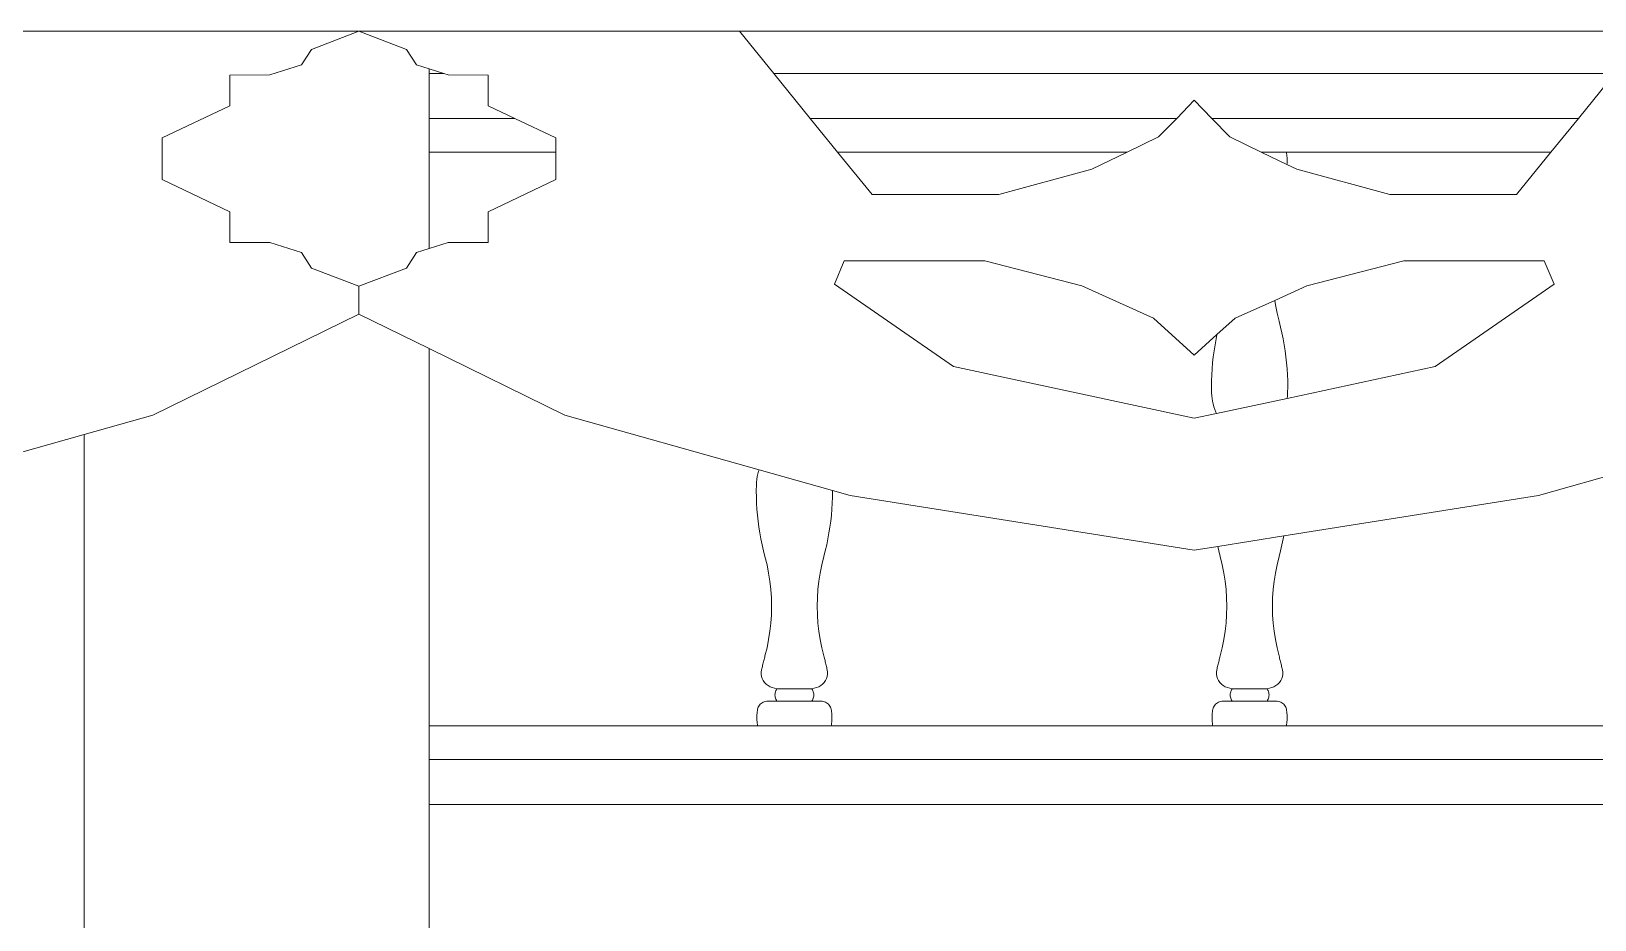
# Model space of a CAD drawing. Header units: inches. Extents: x 16.2 to 49.2, y 7.1 to 20.7.
# Drawn here: x 31.5093 to 31.9065, y 17.8949 to 18.1206 of the extents above; entities that cross this region are included whole.
import ezdxf

# ---------------------------------------------------------------- set-up
doc = ezdxf.new("R2010")
doc.units = ezdxf.units.IN
doc.header["$MEASUREMENT"] = 0
doc.layers.add('0inne_gulv', color=252, linetype='Continuous', lineweight=13)

# ---------------------------------------------------------------- blocks, each defined once
blk = doc.blocks.new('DEREK SMALL HOUSE fr')
for p, q in [((-2.22066, -0.07881), (-2.12399, -0.07881)), ((-2.13606, -0.08341), (-2.12399, -0.07881)), ((-2.12399, -0.07881), (-2.02732, -0.07881)), ((-2.11193, -0.08341), (-2.12399, -0.07881)), ((-2.02732, -0.07881), (-1.79623, -0.07881)), ((-2.01861, -0.08953), (-2.02732, -0.07881)), ((-2.02732, -0.07881), (-1.79623, -0.07881)), ((-2.13862, -0.08735), (-2.13606, -0.08341)), ((-2.10936, -0.08735), (-2.11193, -0.08341)), ((-2.14664, -0.08987), (-2.13862, -0.08735)), ((-2.10617, -0.08835), (-2.10936, -0.08735)), ((-2.15684, -0.08993), (-2.14664, -0.08987)), ((-2.15684, -0.09771), (-2.15684, -0.08993)), ((-2.10242, -0.08953), (-2.10617, -0.08835)), ((-2.10617, -0.08953), (-2.10617, -0.08835)), ((-2.10617, -0.08953), (-2.10242, -0.08953)), ((-2.10617, -0.08953), (-2.10617, -0.10093)), ((-2.10134, -0.08987), (-2.10242, -0.08953)), ((-2.09114, -0.08993), (-2.10134, -0.08987)), ((-2.09114, -0.09771), (-2.09114, -0.08993)), ((-2.01861, -0.08953), (-1.80494, -0.08953)), ((-2.00934, -0.10093), (-2.01861, -0.08953)), ((-1.81421, -0.10093), (-1.80494, -0.08953)), ((-2.17397, -0.10586), (-2.15684, -0.09771)), ((-2.08438, -0.10093), (-2.09114, -0.09771)), ((-1.91625, -0.10093), (-1.91177, -0.09632)), ((-1.91177, -0.09632), (-1.90729, -0.10093)), ((-2.10617, -0.10093), (-2.08438, -0.10093)), ((-2.10617, -0.10948), (-2.10617, -0.10093)), ((-2.07401, -0.10586), (-2.08438, -0.10093)), ((-2.00934, -0.10093), (-1.91625, -0.10093)), ((-2.00238, -0.10948), (-2.00934, -0.10093)), ((-1.92083, -0.10564), (-1.91625, -0.10093)), ((-1.90729, -0.10093), (-1.81421, -0.10093)), ((-1.90729, -0.10093), (-1.90272, -0.10564)), ((-1.82116, -0.10948), (-1.81421, -0.10093)), ((-2.17397, -0.1165), (-2.17397, -0.10586)), ((-2.07401, -0.10948), (-2.07401, -0.10586)), ((-1.9288, -0.10948), (-1.92083, -0.10564)), ((-1.90272, -0.10564), (-1.89475, -0.10948)), ((-2.10617, -0.13401), (-2.10617, -0.10948)), ((-2.10617, -0.10948), (-2.07401, -0.10948)), ((-2.07401, -0.1165), (-2.07401, -0.10948)), ((-2.00238, -0.10948), (-1.9288, -0.10948)), ((-1.9936, -0.12028), (-2.00238, -0.10948)), ((-1.93782, -0.11383), (-1.9288, -0.10948)), ((-1.89475, -0.10948), (-1.88823, -0.11263)), ((-1.88837, -0.10948), (-1.89475, -0.10948)), ((-1.88831, -0.10983), (-1.88837, -0.10948)), ((-1.88837, -0.10948), (-1.82116, -0.10948)), ((-1.88826, -0.11018), (-1.88831, -0.10983)), ((-1.88823, -0.11054), (-1.88826, -0.11018)), ((-1.8882, -0.11089), (-1.88823, -0.11054)), ((-1.88819, -0.11125), (-1.8882, -0.11089)), ((-1.82995, -0.12028), (-1.82116, -0.10948)), ((-1.96145, -0.12028), (-1.93782, -0.11383)), ((-1.88823, -0.11263), (-1.8882, -0.11231)), ((-1.88823, -0.11263), (-1.88573, -0.11383)), ((-1.8882, -0.11231), (-1.88819, -0.11195)), ((-1.88818, -0.1116), (-1.88819, -0.11125)), ((-1.88819, -0.11195), (-1.88818, -0.1116)), ((-1.88573, -0.11383), (-1.86209, -0.12028)), ((-2.15684, -0.12464), (-2.17397, -0.1165)), ((-2.09114, -0.12464), (-2.07401, -0.1165)), ((-1.9936, -0.12028), (-1.96145, -0.12028)), ((-1.86209, -0.12028), (-1.82995, -0.12028)), ((-2.15684, -0.12464), (-2.15684, -0.13243)), ((-2.09114, -0.12464), (-2.09114, -0.13243)), ((-2.15684, -0.13243), (-2.14664, -0.13249)), ((-2.14664, -0.13249), (-2.13862, -0.13501)), ((-2.13862, -0.13501), (-2.13606, -0.13895)), ((-2.10936, -0.13501), (-2.11193, -0.13895)), ((-2.10617, -0.13401), (-2.10936, -0.13501)), ((-2.10134, -0.13249), (-2.10617, -0.13401)), ((-2.09114, -0.13243), (-2.10134, -0.13249)), ((-2.13606, -0.13895), (-2.12399, -0.14354)), ((-2.11193, -0.13895), (-2.12399, -0.14354)), ((-2.0007, -0.13712), (-2.00319, -0.14303)), ((-2.0007, -0.13712), (-1.965, -0.13712)), ((-1.965, -0.13712), (-1.94034, -0.14351)), ((-1.85855, -0.13712), (-1.88321, -0.14351)), ((-1.85855, -0.13712), (-1.82285, -0.13712)), ((-1.82285, -0.13712), (-1.82036, -0.14303)), ((-2.12399, -0.1507), (-2.12399, -0.14354)), ((-2.00319, -0.14303), (-1.97299, -0.164)), ((-1.94034, -0.14351), (-1.92216, -0.15169)), ((-1.88321, -0.14351), (-1.89135, -0.14718)), ((-1.82036, -0.14303), (-1.85056, -0.164)), ((-2.17633, -0.1763), (-2.12399, -0.1507)), ((-2.12399, -0.1507), (-2.10617, -0.15941)), ((-1.89135, -0.14718), (-1.90139, -0.15169)), ((-1.89118, -0.1483), (-1.89135, -0.14718)), ((-1.89076, -0.15039), (-1.89118, -0.1483)), ((-1.89025, -0.15246), (-1.89076, -0.15039)), ((-1.92216, -0.15169), (-1.91177, -0.16108)), ((-1.90139, -0.15169), (-1.90601, -0.15587)), ((-1.88986, -0.15395), (-1.89025, -0.15246)), ((-1.88952, -0.15545), (-1.88986, -0.15395)), ((-1.90601, -0.15587), (-1.91177, -0.16108)), ((-1.90674, -0.15998), (-1.90651, -0.15847)), ((-1.90651, -0.15847), (-1.90623, -0.15696)), ((-1.90623, -0.15696), (-1.90601, -0.15587)), ((-1.88921, -0.15696), (-1.88952, -0.15545)), ((-1.88893, -0.15847), (-1.88921, -0.15696)), ((-1.88869, -0.15998), (-1.88893, -0.15847)), ((-2.10617, -0.25525), (-2.10617, -0.15941)), ((-2.07165, -0.1763), (-2.10617, -0.15941)), ((-1.90711, -0.16302), (-1.90695, -0.1615)), ((-1.90695, -0.1615), (-1.90674, -0.15998)), ((-1.88849, -0.1615), (-1.88869, -0.15998)), ((-1.88833, -0.16302), (-1.88849, -0.1615)), ((-1.97299, -0.164), (-1.91177, -0.17711)), ((-1.90738, -0.16761), (-1.90733, -0.16608)), ((-1.90733, -0.16608), (-1.90724, -0.16455)), ((-1.90724, -0.16455), (-1.90711, -0.16302)), ((-1.8882, -0.16455), (-1.88833, -0.16302)), ((-1.88811, -0.16608), (-1.8882, -0.16455)), ((-1.85056, -0.164), (-1.88817, -0.17206)), ((-1.88805, -0.16761), (-1.88811, -0.16608)), ((-1.9074, -0.16914), (-1.90738, -0.16761)), ((-1.90738, -0.17067), (-1.9074, -0.16914)), ((-1.90734, -0.17138), (-1.90738, -0.17067)), ((-1.88809, -0.17138), (-1.88806, -0.17067)), ((-1.88806, -0.17067), (-1.88804, -0.16914)), ((-1.88804, -0.16914), (-1.88805, -0.16761)), ((-1.90727, -0.17209), (-1.90734, -0.17138)), ((-1.90715, -0.17279), (-1.90727, -0.17209)), ((-1.907, -0.17349), (-1.90715, -0.17279)), ((-1.9068, -0.17418), (-1.907, -0.17349)), ((-1.90657, -0.17486), (-1.9068, -0.17418)), ((-1.88817, -0.17206), (-1.90613, -0.1759)), ((-1.88817, -0.17206), (-1.88809, -0.17138)), ((-2.17633, -0.1763), (-2.19383, -0.18124)), ((-2.07165, -0.1763), (-2.02235, -0.19022)), ((-1.90613, -0.1759), (-1.91177, -0.17711)), ((-1.90631, -0.17553), (-1.90657, -0.17486)), ((-1.90613, -0.1759), (-1.90631, -0.17553)), ((-2.19383, -0.18124), (-2.24878, -0.19675)), ((-2.19383, -0.18124), (-2.19383, -0.6392)), ((-2.02265, -0.19124), (-2.02246, -0.19055)), ((-2.02246, -0.19055), (-2.02235, -0.19022)), ((-2.02235, -0.19022), (-2.00369, -0.19548)), ((-1.78936, -0.18687), (-1.82435, -0.19675)), ((-2.02305, -0.19559), (-2.02303, -0.19406)), ((-2.02303, -0.19406), (-2.023, -0.19335)), ((-2.023, -0.19335), (-2.02292, -0.19264)), ((-2.02292, -0.19264), (-2.02281, -0.19194)), ((-2.02281, -0.19194), (-2.02265, -0.19124)), ((-2.02304, -0.19712), (-2.02305, -0.19559)), ((-2.02298, -0.19865), (-2.02304, -0.19712)), ((-2.00376, -0.19865), (-2.00371, -0.19712)), ((-2.00371, -0.19712), (-2.00369, -0.19559)), ((-2.00369, -0.19559), (-2.00369, -0.19548)), ((-2.00369, -0.19548), (-1.9992, -0.19675)), ((-1.9992, -0.19675), (-1.91177, -0.2106)), ((-1.82435, -0.19675), (-1.88907, -0.207)), ((-2.02289, -0.20018), (-2.02298, -0.19865)), ((-2.02276, -0.2017), (-2.02289, -0.20018)), ((-2.0226, -0.20323), (-2.02276, -0.2017)), ((-2.00415, -0.20323), (-2.00398, -0.2017)), ((-2.00398, -0.2017), (-2.00385, -0.20018)), ((-2.00385, -0.20018), (-2.00376, -0.19865)), ((-2.0224, -0.20475), (-2.0226, -0.20323)), ((-2.02216, -0.20626), (-2.0224, -0.20475)), ((-2.02188, -0.20777), (-2.02216, -0.20626)), ((-2.00486, -0.20777), (-2.00459, -0.20626)), ((-2.00459, -0.20626), (-2.00435, -0.20475)), ((-2.00435, -0.20475), (-2.00415, -0.20323)), ((-2.02157, -0.20928), (-2.02188, -0.20777)), ((-2.02123, -0.21078), (-2.02157, -0.20928)), ((-2.00552, -0.21078), (-2.00517, -0.20928)), ((-2.00517, -0.20928), (-2.00486, -0.20777)), ((-1.90583, -0.20966), (-1.91177, -0.2106)), ((-1.88907, -0.207), (-1.90583, -0.20966)), ((-1.90557, -0.21078), (-1.90583, -0.20966)), ((-1.88986, -0.21078), (-1.88952, -0.20928)), ((-1.88952, -0.20928), (-1.88921, -0.20777)), ((-1.88921, -0.20777), (-1.88907, -0.207)), ((-2.02084, -0.21227), (-2.02123, -0.21078)), ((-2.02033, -0.21434), (-2.02084, -0.21227)), ((-2.01991, -0.21643), (-2.02033, -0.21434)), ((-2.00683, -0.21643), (-2.00641, -0.21434)), ((-2.00641, -0.21434), (-2.0059, -0.21227)), ((-2.0059, -0.21227), (-2.00552, -0.21078)), ((-1.90519, -0.21227), (-1.90557, -0.21078)), ((-1.90468, -0.21434), (-1.90519, -0.21227)), ((-1.90426, -0.21643), (-1.90468, -0.21434)), ((-1.89118, -0.21643), (-1.89076, -0.21434)), ((-1.89076, -0.21434), (-1.89025, -0.21227)), ((-1.89025, -0.21227), (-1.88986, -0.21078)), ((-2.01959, -0.21853), (-2.01991, -0.21643)), ((-2.00716, -0.21853), (-2.00683, -0.21643)), ((-1.90393, -0.21853), (-1.90426, -0.21643)), ((-1.89151, -0.21853), (-1.89118, -0.21643)), ((-2.01935, -0.22064), (-2.01959, -0.21853)), ((-2.01921, -0.22276), (-2.01935, -0.22064)), ((-2.00753, -0.22276), (-2.00739, -0.22064)), ((-2.00739, -0.22064), (-2.00716, -0.21853)), ((-1.9037, -0.22064), (-1.90393, -0.21853)), ((-1.90356, -0.22276), (-1.9037, -0.22064)), ((-1.89188, -0.22276), (-1.89174, -0.22064)), ((-1.89174, -0.22064), (-1.89151, -0.21853)), ((-2.01916, -0.22488), (-2.01921, -0.22276)), ((-2.01921, -0.22701), (-2.01916, -0.22488)), ((-2.00758, -0.22488), (-2.00753, -0.22276)), ((-2.00753, -0.22701), (-2.00758, -0.22488)), ((-1.90351, -0.22488), (-1.90356, -0.22276)), ((-1.90356, -0.22701), (-1.90351, -0.22488)), ((-1.89193, -0.22488), (-1.89188, -0.22276)), ((-1.89188, -0.22701), (-1.89193, -0.22488)), ((-2.01959, -0.23124), (-2.01935, -0.22913)), ((-2.01935, -0.22913), (-2.01921, -0.22701)), ((-2.00739, -0.22913), (-2.00753, -0.22701)), ((-2.00716, -0.23124), (-2.00739, -0.22913)), ((-1.90393, -0.23124), (-1.9037, -0.22913)), ((-1.9037, -0.22913), (-1.90356, -0.22701)), ((-1.89174, -0.22913), (-1.89188, -0.22701)), ((-1.89151, -0.23124), (-1.89174, -0.22913)), ((-2.02033, -0.23543), (-2.01991, -0.23334)), ((-2.01991, -0.23334), (-2.01959, -0.23124)), ((-2.00683, -0.23334), (-2.00716, -0.23124)), ((-2.00641, -0.23543), (-2.00683, -0.23334)), ((-1.90468, -0.23543), (-1.90426, -0.23334)), ((-1.90426, -0.23334), (-1.90393, -0.23124)), ((-1.89118, -0.23334), (-1.89151, -0.23124)), ((-1.89076, -0.23543), (-1.89118, -0.23334)), ((-2.02108, -0.23839), (-2.021, -0.23809)), ((-2.021, -0.23809), (-2.02092, -0.2378)), ((-2.02092, -0.2378), (-2.02084, -0.2375)), ((-2.02084, -0.2375), (-2.02033, -0.23543)), ((-2.0059, -0.2375), (-2.00641, -0.23543)), ((-2.00582, -0.2378), (-2.0059, -0.2375)), ((-2.00575, -0.23809), (-2.00582, -0.2378)), ((-2.00567, -0.23839), (-2.00575, -0.23809)), ((-1.90542, -0.23839), (-1.90535, -0.23809)), ((-1.90535, -0.23809), (-1.90527, -0.2378)), ((-1.90527, -0.2378), (-1.90519, -0.2375)), ((-1.90519, -0.2375), (-1.90468, -0.23543)), ((-1.89025, -0.2375), (-1.89076, -0.23543)), ((-1.89017, -0.2378), (-1.89025, -0.2375)), ((-1.89009, -0.23809), (-1.89017, -0.2378)), ((-1.89001, -0.23839), (-1.89009, -0.23809)), ((-2.0218, -0.2416), (-2.02172, -0.24105)), ((-2.02179, -0.24215), (-2.0218, -0.2416)), ((-2.0217, -0.2427), (-2.02179, -0.24215)), ((-2.02172, -0.24105), (-2.02165, -0.24075)), ((-2.02165, -0.24075), (-2.02158, -0.24046)), ((-2.02158, -0.24046), (-2.02151, -0.24016)), ((-2.02151, -0.24016), (-2.02144, -0.23986)), ((-2.02144, -0.23986), (-2.02137, -0.23957)), ((-2.02137, -0.23957), (-2.0213, -0.23927)), ((-2.0213, -0.23927), (-2.02123, -0.23898)), ((-2.02123, -0.23898), (-2.02115, -0.23868)), ((-2.02115, -0.23868), (-2.02108, -0.23839)), ((-2.00559, -0.23868), (-2.00567, -0.23839)), ((-2.00552, -0.23898), (-2.00559, -0.23868)), ((-2.00544, -0.23927), (-2.00552, -0.23898)), ((-2.00537, -0.23957), (-2.00544, -0.23927)), ((-2.0053, -0.23986), (-2.00537, -0.23957)), ((-2.00523, -0.24016), (-2.0053, -0.23986)), ((-2.00516, -0.24046), (-2.00523, -0.24016)), ((-2.00509, -0.24075), (-2.00516, -0.24046)), ((-2.00503, -0.24105), (-2.00509, -0.24075)), ((-2.00505, -0.2427), (-2.00495, -0.24215)), ((-2.00495, -0.2416), (-2.00503, -0.24105)), ((-2.00495, -0.24215), (-2.00495, -0.2416)), ((-1.90614, -0.2416), (-1.90606, -0.24105)), ((-1.90614, -0.24215), (-1.90614, -0.2416)), ((-1.90604, -0.2427), (-1.90614, -0.24215)), ((-1.90606, -0.24105), (-1.906, -0.24075)), ((-1.906, -0.24075), (-1.90593, -0.24046)), ((-1.90593, -0.24046), (-1.90586, -0.24016)), ((-1.90586, -0.24016), (-1.90579, -0.23986)), ((-1.90579, -0.23986), (-1.90572, -0.23957)), ((-1.90572, -0.23957), (-1.90565, -0.23927)), ((-1.90565, -0.23927), (-1.90557, -0.23898)), ((-1.90557, -0.23898), (-1.9055, -0.23868)), ((-1.9055, -0.23868), (-1.90542, -0.23839)), ((-1.88994, -0.23868), (-1.89001, -0.23839)), ((-1.88986, -0.23898), (-1.88994, -0.23868)), ((-1.88979, -0.23927), (-1.88986, -0.23898)), ((-1.88972, -0.23957), (-1.88979, -0.23927)), ((-1.88965, -0.23986), (-1.88972, -0.23957)), ((-1.88958, -0.24016), (-1.88965, -0.23986)), ((-1.88951, -0.24046), (-1.88958, -0.24016)), ((-1.88944, -0.24075), (-1.88951, -0.24046)), ((-1.88937, -0.24105), (-1.88944, -0.24075)), ((-1.88939, -0.2427), (-1.8893, -0.24215)), ((-1.88929, -0.2416), (-1.88937, -0.24105)), ((-1.8893, -0.24215), (-1.88929, -0.2416)), ((-2.02152, -0.24324), (-2.0217, -0.2427)), ((-2.02127, -0.24374), (-2.02152, -0.24324)), ((-2.02093, -0.24421), (-2.02127, -0.24374)), ((-2.02053, -0.24463), (-2.02093, -0.24421)), ((-2.02007, -0.245), (-2.02053, -0.24463)), ((-2.01956, -0.24531), (-2.02007, -0.245)), ((-2.019, -0.24555), (-2.01956, -0.24531)), ((-2.01841, -0.24572), (-2.019, -0.24555)), ((-2.0178, -0.24581), (-2.01841, -0.24572)), ((-2.01808, -0.24631), (-2.01795, -0.24606)), ((-2.01795, -0.24606), (-2.0178, -0.24581)), ((-2.0178, -0.24581), (-2.00895, -0.24581)), ((-2.00895, -0.24581), (-2.00834, -0.24572)), ((-2.00879, -0.24606), (-2.00895, -0.24581)), ((-2.00867, -0.24631), (-2.00879, -0.24606)), ((-2.00834, -0.24572), (-2.00775, -0.24555)), ((-2.00775, -0.24555), (-2.00719, -0.24531)), ((-2.00719, -0.24531), (-2.00667, -0.245)), ((-2.00667, -0.245), (-2.00621, -0.24463)), ((-2.00621, -0.24463), (-2.00581, -0.24421)), ((-2.00581, -0.24421), (-2.00548, -0.24374)), ((-2.00548, -0.24374), (-2.00522, -0.24324)), ((-2.00522, -0.24324), (-2.00505, -0.2427)), ((-1.90587, -0.24324), (-1.90604, -0.2427)), ((-1.90561, -0.24374), (-1.90587, -0.24324)), ((-1.90528, -0.24421), (-1.90561, -0.24374)), ((-1.90488, -0.24463), (-1.90528, -0.24421)), ((-1.90442, -0.245), (-1.90488, -0.24463)), ((-1.9039, -0.24531), (-1.90442, -0.245)), ((-1.90334, -0.24555), (-1.9039, -0.24531)), ((-1.90276, -0.24572), (-1.90334, -0.24555)), ((-1.90215, -0.24581), (-1.90276, -0.24572)), ((-1.90242, -0.24631), (-1.9023, -0.24606)), ((-1.9023, -0.24606), (-1.90215, -0.24581)), ((-1.90215, -0.24581), (-1.89329, -0.24581)), ((-1.89329, -0.24581), (-1.89268, -0.24572)), ((-1.89314, -0.24606), (-1.89329, -0.24581)), ((-1.89301, -0.24631), (-1.89314, -0.24606)), ((-1.89268, -0.24572), (-1.89209, -0.24555)), ((-1.89209, -0.24555), (-1.89154, -0.24531)), ((-1.89154, -0.24531), (-1.89102, -0.245)), ((-1.89102, -0.245), (-1.89056, -0.24463)), ((-1.89056, -0.24463), (-1.89016, -0.24421)), ((-1.89016, -0.24421), (-1.88983, -0.24374)), ((-1.88983, -0.24374), (-1.88957, -0.24324)), ((-1.88957, -0.24324), (-1.88939, -0.2427)), ((-2.02255, -0.25047), (-2.02241, -0.25021)), ((-2.02241, -0.25021), (-2.02224, -0.24998)), ((-2.02224, -0.24998), (-2.02204, -0.24976)), ((-2.02204, -0.24976), (-2.02182, -0.24957)), ((-2.02182, -0.24957), (-2.02157, -0.2494)), ((-2.02157, -0.2494), (-2.0213, -0.24925)), ((-2.0213, -0.24925), (-2.02101, -0.24914)), ((-2.02101, -0.24914), (-2.02071, -0.24906)), ((-2.02071, -0.24906), (-2.0204, -0.24901)), ((-2.0204, -0.24901), (-2.02009, -0.24899)), ((-2.0178, -0.24899), (-2.02009, -0.24899)), ((-2.01831, -0.2474), (-2.01829, -0.24713)), ((-2.01829, -0.24768), (-2.01831, -0.2474)), ((-2.01829, -0.24713), (-2.01825, -0.24685)), ((-2.01825, -0.24796), (-2.01829, -0.24768)), ((-2.01825, -0.24685), (-2.01818, -0.24658)), ((-2.01818, -0.24823), (-2.01825, -0.24796)), ((-2.01818, -0.24658), (-2.01808, -0.24631)), ((-2.01808, -0.24849), (-2.01818, -0.24823)), ((-2.01795, -0.24875), (-2.01808, -0.24849)), ((-2.0178, -0.24899), (-2.01795, -0.24875)), ((-2.00895, -0.24899), (-2.0178, -0.24899)), ((-2.00895, -0.24899), (-2.00879, -0.24875)), ((-2.00895, -0.24899), (-2.00666, -0.24899)), ((-2.00879, -0.24875), (-2.00867, -0.24849)), ((-2.00857, -0.24658), (-2.00867, -0.24631)), ((-2.00867, -0.24849), (-2.00857, -0.24823)), ((-2.0085, -0.24685), (-2.00857, -0.24658)), ((-2.00857, -0.24823), (-2.0085, -0.24796)), ((-2.00845, -0.24713), (-2.0085, -0.24685)), ((-2.0085, -0.24796), (-2.00845, -0.24768)), ((-2.00844, -0.2474), (-2.00845, -0.24713)), ((-2.00845, -0.24768), (-2.00844, -0.2474)), ((-2.00635, -0.24901), (-2.00666, -0.24899)), ((-2.00604, -0.24906), (-2.00635, -0.24901)), ((-2.00574, -0.24914), (-2.00604, -0.24906)), ((-2.00545, -0.24925), (-2.00574, -0.24914)), ((-2.00518, -0.2494), (-2.00545, -0.24925)), ((-2.00493, -0.24957), (-2.00518, -0.2494)), ((-2.0047, -0.24976), (-2.00493, -0.24957)), ((-2.0045, -0.24998), (-2.0047, -0.24976)), ((-2.00433, -0.25021), (-2.0045, -0.24998)), ((-2.00419, -0.25047), (-2.00433, -0.25021)), ((-1.9069, -0.25047), (-1.90676, -0.25021)), ((-1.90676, -0.25021), (-1.90659, -0.24998)), ((-1.90659, -0.24998), (-1.90639, -0.24976)), ((-1.90639, -0.24976), (-1.90616, -0.24957)), ((-1.90616, -0.24957), (-1.90591, -0.2494)), ((-1.90591, -0.2494), (-1.90564, -0.24925)), ((-1.90564, -0.24925), (-1.90535, -0.24914)), ((-1.90535, -0.24914), (-1.90505, -0.24906)), ((-1.90505, -0.24906), (-1.90475, -0.24901)), ((-1.90475, -0.24901), (-1.90443, -0.24899)), ((-1.90215, -0.24899), (-1.90443, -0.24899)), ((-1.90265, -0.2474), (-1.90264, -0.24713)), ((-1.90264, -0.24768), (-1.90265, -0.2474)), ((-1.90264, -0.24713), (-1.90259, -0.24685)), ((-1.90259, -0.24796), (-1.90264, -0.24768)), ((-1.90259, -0.24685), (-1.90252, -0.24658)), ((-1.90252, -0.24823), (-1.90259, -0.24796)), ((-1.90252, -0.24658), (-1.90242, -0.24631)), ((-1.90242, -0.24849), (-1.90252, -0.24823)), ((-1.9023, -0.24875), (-1.90242, -0.24849)), ((-1.90215, -0.24899), (-1.9023, -0.24875)), ((-1.89329, -0.24899), (-1.90215, -0.24899)), ((-1.89329, -0.24899), (-1.89314, -0.24875)), ((-1.89329, -0.24899), (-1.89101, -0.24899)), ((-1.89314, -0.24875), (-1.89301, -0.24849)), ((-1.89291, -0.24658), (-1.89301, -0.24631)), ((-1.89301, -0.24849), (-1.89291, -0.24823)), ((-1.89284, -0.24685), (-1.89291, -0.24658)), ((-1.89291, -0.24823), (-1.89284, -0.24796)), ((-1.8928, -0.24713), (-1.89284, -0.24685)), ((-1.89284, -0.24796), (-1.8928, -0.24768)), ((-1.89279, -0.2474), (-1.8928, -0.24713)), ((-1.8928, -0.24768), (-1.89279, -0.2474)), ((-1.89069, -0.24901), (-1.89101, -0.24899)), ((-1.89038, -0.24906), (-1.89069, -0.24901)), ((-1.89008, -0.24914), (-1.89038, -0.24906)), ((-1.88979, -0.24925), (-1.89008, -0.24914)), ((-1.88952, -0.2494), (-1.88979, -0.24925)), ((-1.88927, -0.24957), (-1.88952, -0.2494)), ((-1.88905, -0.24976), (-1.88927, -0.24957)), ((-1.88885, -0.24998), (-1.88905, -0.24976)), ((-1.88868, -0.25021), (-1.88885, -0.24998)), ((-1.88854, -0.25047), (-1.88868, -0.25021)), ((-2.02291, -0.25313), (-2.0229, -0.25277)), ((-2.0229, -0.25348), (-2.02291, -0.25313)), ((-2.0229, -0.25277), (-2.02289, -0.25242)), ((-2.02289, -0.25384), (-2.0229, -0.25348)), ((-2.02289, -0.25242), (-2.02286, -0.25206)), ((-2.02286, -0.25419), (-2.02289, -0.25384)), ((-2.02286, -0.25206), (-2.02283, -0.25171)), ((-2.02283, -0.25454), (-2.02286, -0.25419)), ((-2.02283, -0.25171), (-2.02278, -0.25136)), ((-2.02278, -0.25136), (-2.02272, -0.25101)), ((-2.02272, -0.25101), (-2.02265, -0.25073)), ((-2.02265, -0.25073), (-2.02255, -0.25047)), ((-2.00409, -0.25073), (-2.00419, -0.25047)), ((-2.00402, -0.25101), (-2.00409, -0.25073)), ((-2.00397, -0.25136), (-2.00402, -0.25101)), ((-2.00392, -0.25171), (-2.00397, -0.25136)), ((-2.00388, -0.25206), (-2.00392, -0.25171)), ((-2.00392, -0.25454), (-2.00388, -0.25419)), ((-2.00386, -0.25242), (-2.00388, -0.25206)), ((-2.00388, -0.25419), (-2.00386, -0.25384)), ((-2.00384, -0.25277), (-2.00386, -0.25242)), ((-2.00386, -0.25384), (-2.00384, -0.25348)), ((-2.00384, -0.25313), (-2.00384, -0.25277)), ((-2.00384, -0.25348), (-2.00384, -0.25313)), ((-1.90726, -0.25313), (-1.90725, -0.25277)), ((-1.90725, -0.25348), (-1.90726, -0.25313)), ((-1.90725, -0.25277), (-1.90723, -0.25242)), ((-1.90723, -0.25384), (-1.90725, -0.25348)), ((-1.90723, -0.25242), (-1.90721, -0.25206)), ((-1.90721, -0.25419), (-1.90723, -0.25384)), ((-1.90721, -0.25206), (-1.90717, -0.25171)), ((-1.90717, -0.25454), (-1.90721, -0.25419)), ((-1.90717, -0.25171), (-1.90713, -0.25136)), ((-1.90713, -0.25136), (-1.90707, -0.25101)), ((-1.90707, -0.25101), (-1.907, -0.25073)), ((-1.907, -0.25073), (-1.9069, -0.25047)), ((-1.88844, -0.25073), (-1.88854, -0.25047)), ((-1.88837, -0.25101), (-1.88844, -0.25073)), ((-1.88831, -0.25136), (-1.88837, -0.25101)), ((-1.88826, -0.25171), (-1.88831, -0.25136)), ((-1.88823, -0.25206), (-1.88826, -0.25171)), ((-1.88826, -0.25454), (-1.88823, -0.25419)), ((-1.8882, -0.25242), (-1.88823, -0.25206)), ((-1.88823, -0.25419), (-1.8882, -0.25384)), ((-1.88819, -0.25277), (-1.8882, -0.25242)), ((-1.8882, -0.25384), (-1.88819, -0.25348)), ((-1.88818, -0.25313), (-1.88819, -0.25277)), ((-1.88819, -0.25348), (-1.88818, -0.25313)), ((-2.10617, -0.25525), (-2.02272, -0.25525)), ((-2.10617, -0.2638), (-2.10617, -0.25525)), ((-2.07015, -0.25525), (-2.08621, -0.25525)), ((-2.02278, -0.2549), (-2.02283, -0.25454)), ((-2.02272, -0.25525), (-2.02278, -0.2549)), ((-2.02272, -0.25525), (-2.00402, -0.25525)), ((-2.00534, -0.25525), (-2.0214, -0.25525)), ((-2.00402, -0.25525), (-2.00397, -0.2549)), ((-2.00402, -0.25525), (-1.90707, -0.25525)), ((-2.00397, -0.2549), (-2.00392, -0.25454)), ((-1.9545, -0.25525), (-1.97055, -0.25525)), ((-1.90713, -0.2549), (-1.90717, -0.25454)), ((-1.90707, -0.25525), (-1.90713, -0.2549)), ((-1.90707, -0.25525), (-1.88837, -0.25525)), ((-1.88969, -0.25525), (-1.90575, -0.25525)), ((-1.88837, -0.25525), (-1.88831, -0.2549)), ((-1.88837, -0.25525), (-1.79141, -0.25525)), ((-1.88831, -0.2549), (-1.88826, -0.25454)), ((-1.83884, -0.25525), (-1.8549, -0.25525)), ((-2.10617, -0.2638), (0.44335, -0.2638)), ((-2.10617, -0.2638), (-2.10617, -0.2752)), ((-2.10617, -0.2752), (0.44335, -0.2752)), ((-2.10617, -0.30941), (-2.10617, -0.2752))]:
    blk.add_line(p, q)

msp = doc.modelspace()

# ---------------------------------------------------------------- block references
at = {"layer": '0inne_gulv'}
msp.add_blockref('DEREK SMALL HOUSE fr', (33.7165, 18.19939), dxfattribs=at)

doc.saveas('drawing.dxf')
